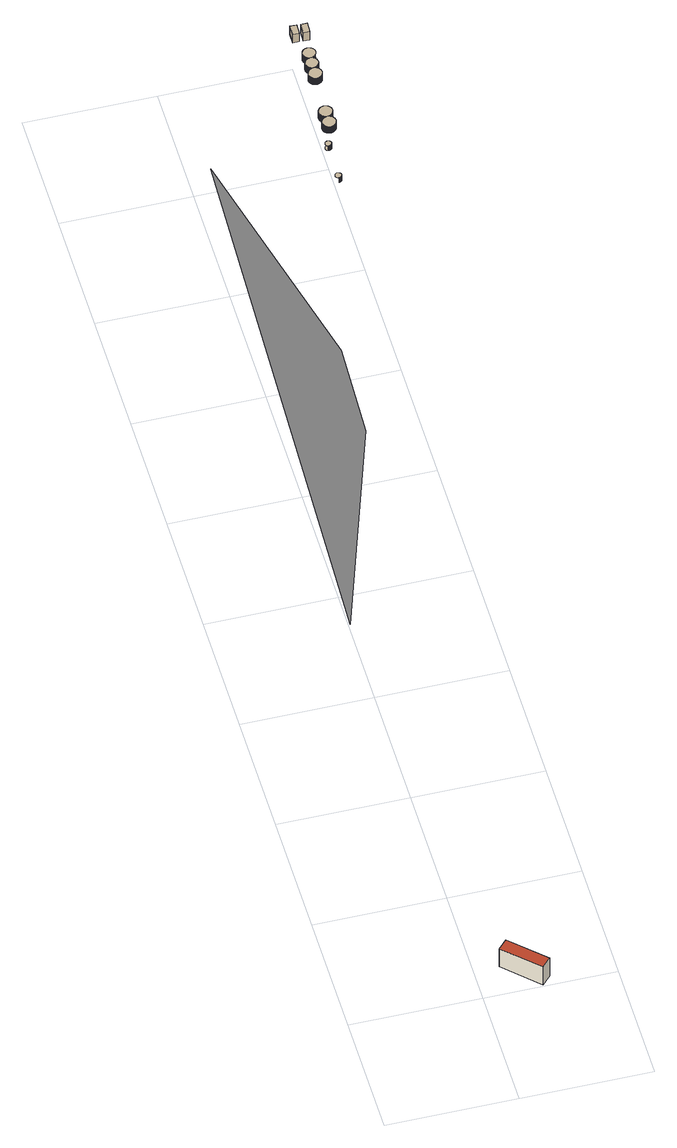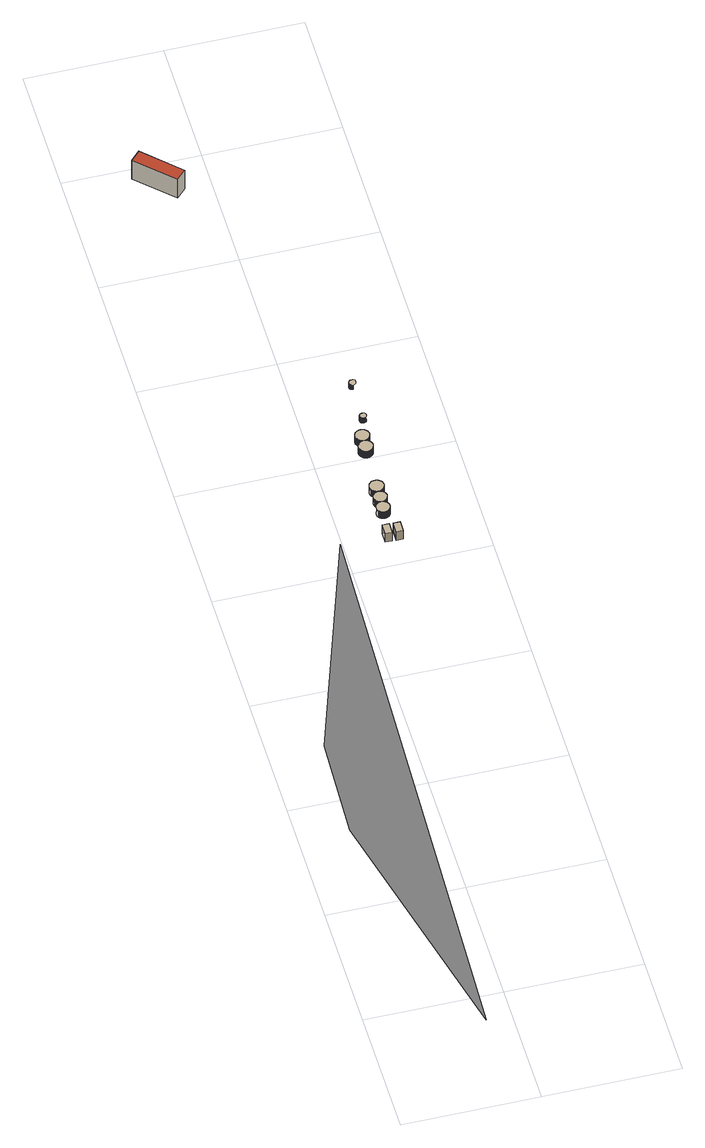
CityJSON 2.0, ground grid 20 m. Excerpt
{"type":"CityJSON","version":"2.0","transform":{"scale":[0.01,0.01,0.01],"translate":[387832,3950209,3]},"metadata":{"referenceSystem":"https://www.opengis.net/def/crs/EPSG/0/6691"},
"CityObjects":{
"building1":{"type":"Building","attributes":{"class":"9999","usage":"461","measuredHeight":3.8,"storeysAboveGround":9999,"storeysBelowGround":9999,"RiverFloodingRiskAttribute.description":"10","RiverFloodingRiskAttribute.rank":"1","RiverFloodingRiskAttribute.depth":0.49,"RiverFloodingRiskAttribute.adminType":"2","RiverFloodingRiskAttribute.scale":"2","HighTideRiskAttribute.description":"2","HighTideRiskAttribute.rank":"2","HighTideRiskAttribute.depth":0.6,"BuildingDetailAttribute.buildingRoofEdgeArea":-9999,"BuildingDetailAttribute.fireproofStructureType":"1011","BuildingDetailAttribute.urbanPlanType":"21","BuildingDetailAttribute.areaClassificationType":"22","BuildingDetailAttribute.districtsAndZonesType":"5","BuildingDetailAttribute.landUseType":"217","BuildingDetailAttribute.detailedUsage":"0","BuildingDetailAttribute.specifiedBuildingCoverageRate":60,"BuildingDetailAttribute.specifiedFloorAreaRate":300,"BuildingDetailAttribute.surveyYear":"0001","BuildingIDAttribute.prefecture":"13","BuildingIDAttribute.city":"13101"},"geometry":[{"type":"Solid","lod":"2","boundaries":[[[[0,1,2,3]],[[4,5,6,7]],[[1,6,5,2]],[[2,5,4,3]],[[3,4,7,0]],[[0,7,6,1]]]],"semantics":{"surfaces":[{"type":"GroundSurface"},{"type":"RoofSurface"},{"type":"WallSurface"}],"values":[[0,1,2,2,2,2]]}}]},
"building2":{"type":"Building","attributes":{"延べ面積換算係数":"1","大字・町コード":"6","町・丁目コード":"1","13+区市町村コード+大字・町コード+町・丁目コード":"13101006001","地区計画":"竹橋地区","class":"3002","usage":"403","measuredHeight":63.7,"storeysAboveGround":15,"storeysBelowGround":3,"RiverFloodingRiskAttribute.description":"10","RiverFloodingRiskAttribute.rank":"1","RiverFloodingRiskAttribute.depth":0.06,"RiverFloodingRiskAttribute.adminType":"2","RiverFloodingRiskAttribute.scale":"2","HighTideRiskAttribute.description":"2","HighTideRiskAttribute.rank":"1","HighTideRiskAttribute.depth":0.18,"BuildingDetailAttribute.buildingRoofEdgeArea":2776.63,"BuildingDetailAttribute.fireproofStructureType":"1001","BuildingDetailAttribute.urbanPlanType":"21","BuildingDetailAttribute.areaClassificationType":"22","BuildingDetailAttribute.districtsAndZonesType":"10","BuildingDetailAttribute.landUseType":"212","BuildingDetailAttribute.detailedUsage":"1241","BuildingDetailAttribute.specifiedBuildingCoverageRate":80,"BuildingDetailAttribute.specifiedFloorAreaRate":900,"BuildingDetailAttribute.surveyYear":2021,"BuildingIDAttribute.prefecture":"13","BuildingIDAttribute.city":"13101"},"address":[{"country":"日本","locality":"東京都千代田区大手町一丁目"}],"children":["building2-1"],"geometry":[{"type":"MultiSurface","lod":"2","boundaries":[[[8,9,10,11]]],"semantics":{"surfaces":[{"type":"GroundSurface"}],"values":[0]}}]},
"building2-1":{"type":"BuildingInstallation","parents":["building2"],"geometry":[{"type":"MultiSurface","lod":"2","boundaries":[[[12,13,14,15]],[[16,17,13,12]],[[18,19,17,16]],[[20,21,19,18]],[[22,23,24,25,26,27,28,29,30,31,32,33,34,35,36,37,38,39,40,41,42,43,44,45,46,47,48,49,50,51,52,53,54,55,56,57,58,59,60,61,62,63,64,65,66,67,68,69,70,71,72,73,74,75,76,77,78,79,80,81,82,14,13,17,19,21,83,84,85,86,87,88]],[[89,83,21,20]],[[90,84,83,89]],[[91,85,84,90]],[[92,86,85,91]],[[93,47,46,94]],[[95,87,86,92]],[[94,46,45,96]],[[97,88,87,95]],[[96,45,44,98]],[[99,22,88,97]],[[98,44,43,100]],[[101,23,22,99]],[[100,43,42,102]],[[103,24,23,101]],[[102,42,41,104]],[[105,25,24,103]],[[104,41,40,106]],[[107,26,25,105]],[[106,40,39,108]],[[109,27,26,107]],[[108,39,38,110]],[[111,28,27,109]],[[110,38,37,112]],[[113,29,28,111]],[[112,37,36,114]],[[115,30,29,113]],[[114,36,35,116]],[[117,31,30,115]],[[116,35,34,118]],[[118,34,33,119]],[[120,32,31,117]],[[119,33,32,120]],[[121,122,123,124]],[[125,126,122,121]],[[127,128,126,125]],[[129,130,128,127]],[[131,132,130,129]],[[133,134,132,131]],[[135,136,134,133]],[[137,138,139,140]],[[139,141,142,140]],[[143,144,136,135]],[[145,146,147,143,135,133,131,129,127,125,121,124,148,149,150,151,152,153,154,155,156,157,158,159,160,161,162,163,164,165,166,167,168,169,170,171,172,173,137,140,142,174,175,176,177,178,179,180,181,182,183,184,185,186,187,188,189,190,191,192,193,194,195,196,197,198,199,200,201,202,203,204]],[[205,206,207,208,209,210,211,212,213,214,215,216,217,218,219,220,221,222,223,224,225,226,227,228,229,230,231,232,141,139,138,233,234,235,236,237,238,239,240,241,242,243,244,245,246,247,248,249,250,251,252,253,254,255,256,257,258,123,122,126,128,130,132,134,136,144,259,260,261,262,263,264]],[[147,259,144,143]],[[142,141,232,174]],[[146,260,259,147]],[[174,232,231,175]],[[145,261,260,146]],[[175,231,230,176]],[[204,262,261,145]],[[176,230,229,177]],[[203,263,262,204]],[[177,229,228,178]],[[202,264,263,203]],[[178,228,227,179]],[[201,205,264,202]],[[179,227,226,180]],[[200,206,205,201]],[[180,226,225,181]],[[199,207,206,200]],[[181,225,224,182]],[[198,208,207,199]],[[182,224,223,183]],[[197,209,208,198]],[[183,223,222,184]],[[196,210,209,197]],[[184,222,221,185]],[[195,211,210,196]],[[185,221,220,186]],[[194,212,211,195]],[[186,220,219,187]],[[193,213,212,194]],[[187,219,218,188]],[[192,214,213,193]],[[188,218,217,189]],[[191,215,214,192]],[[189,217,216,190]],[[190,216,215,191]],[[265,266,267,268]],[[268,267,269,270]],[[271,272,266,265]],[[270,269,273,274]],[[275,276,272,271]],[[274,273,277,278]],[[279,280,276,275]],[[278,277,281,282]],[[283,284,280,279]],[[282,281,285,286]],[[287,288,284,283]],[[286,285,289,290]],[[291,292,288,287]],[[290,289,293,294]],[[295,296,292,291]],[[294,293,297,298]],[[299,300,296,295]],[[298,297,301,302]],[[303,304,300,299]],[[302,301,305,306]],[[307,308,304,303]],[[306,305,309,310]],[[311,312,308,307]],[[310,309,313,314]],[[315,316,312,311]],[[314,313,317,318]],[[319,320,316,315]],[[321,322,323,324]],[[324,323,325,326]],[[327,328,322,321]],[[326,325,329,330]],[[331,332,328,327]],[[330,329,333,334]],[[335,336,332,331]],[[318,317,337,338]],[[339,340,320,319]],[[334,333,341,342]],[[343,344,336,335]],[[342,341,345,346]],[[347,348,344,343]],[[338,337,349,350]],[[351,352,340,339]],[[346,345,353,354]],[[355,356,348,347]],[[354,353,357,358]],[[359,360,356,355]],[[350,349,361,362]],[[363,364,352,351]],[[358,357,365,366]],[[367,368,360,359]],[[366,365,369,370]],[[362,361,371,372]],[[373,374,368,367]],[[375,376,364,363]],[[370,369,377,378]],[[379,380,374,373]],[[372,371,381,382]],[[383,384,376,375]],[[378,377,385,386]],[[387,388,380,379]],[[382,381,389,390]],[[391,392,384,383]],[[386,385,393,394]],[[395,396,388,387]],[[390,389,397,398]],[[399,400,392,391]],[[398,397,396,395]],[[394,393,401,402]],[[403,404,400,399]],[[402,401,405,406]],[[322,328,332,336,344,348,356,360,368,374,380,388,396,397,389,381,371,361,349,337,317,313,309,305,301,297,293,289,285,281,277,273,269,267,266,272,276,280,284,288,292,296,300,304,308,312,316,320,340,352,364,376,384,392,400,404,407,408,409,410,411,412,413,414,415,416,417,418,419,420,421,422,423,424,425,426,427,428,429,430,431,432,433,434,435,436,437,438,439,440,441,442,443,444,445,446,447,448,449,450,451,452,453,454,455,456,457,458,459,460,461,462,463,464,465,466,467,468,469,470,471,472,473,474,475,405,401,393,385,377,369,365,357,353,345,341,333,329,325,323]],[[334,342,346,354,358,366,370,378,386,394,402,406,476,477,478,479,480,481,482,483,484,485,486,487,488,489,490,491,492,493,494,495,496,497,498,499,500,501,502,503,504,505,506,507,508,509,510,511,512,513,514,515,516,517,518,519,520,521,522,523,524,525,526,527,528,529,530,531,532,533,534,535,536,537,538,539,540,541,542,543,544,403,399,391,383,375,363,351,339,319,315,311,307,303,299,295,291,287,283,279,275,271,265,268,270,274,278,282,286,290,294,298,302,306,310,314,318,338,350,362,372,382,390,398,395,387,379,373,367,359,355,347,343,335,331,327,321,324,326,330]],[[544,407,404,403]],[[406,405,475,476]],[[543,408,407,544]],[[517,434,433,518]],[[476,475,474,477]],[[516,435,434,517]],[[518,433,432,519]],[[542,409,408,543]],[[477,474,473,478]],[[515,436,435,516]],[[519,432,431,520]],[[541,410,409,542]],[[478,473,472,479]],[[514,437,436,515]],[[520,431,430,521]],[[540,411,410,541]],[[479,472,471,480]],[[521,430,429,522]],[[513,438,437,514]],[[539,412,411,540]],[[522,429,428,523]],[[538,413,412,539]],[[480,471,470,481]],[[512,439,438,513]],[[523,428,427,524]],[[537,414,413,538]],[[524,427,426,525]],[[536,415,414,537]],[[481,470,469,482]],[[511,440,439,512]],[[525,426,425,526]],[[535,416,415,536]],[[526,425,424,527]],[[534,417,416,535]],[[482,469,468,483]],[[510,441,440,511]],[[527,424,423,528]],[[533,418,417,534]],[[528,423,422,529]],[[532,419,418,533]],[[529,422,421,530]],[[531,420,419,532]],[[530,421,420,531]],[[483,468,467,484]],[[509,442,441,510]],[[484,467,466,485]],[[508,443,442,509]],[[485,466,465,486]],[[507,444,443,508]],[[486,465,464,487]],[[506,445,444,507]],[[487,464,463,488]],[[505,446,445,506]],[[488,463,462,489]],[[504,447,446,505]],[[489,462,461,490]],[[503,448,447,504]],[[490,461,460,491]],[[502,449,448,503]],[[491,460,459,492]],[[501,450,449,502]],[[492,459,458,493]],[[500,451,450,501]],[[493,458,457,494]],[[499,452,451,500]],[[494,457,456,495]],[[498,453,452,499]],[[495,456,455,496]],[[497,454,453,498]],[[496,455,454,497]],[[545,546,547,548]],[[548,547,549,550]],[[551,552,546,545]],[[550,549,553,554]],[[555,556,552,551]],[[554,553,557,558]],[[559,560,556,555]],[[558,557,561,562]],[[563,564,560,559]],[[562,561,565,566]],[[567,568,564,563]],[[566,565,569,570]],[[571,572,568,567]],[[570,569,573,574]],[[575,576,572,571]],[[574,573,577,578]],[[579,580,576,575]],[[578,577,581,582]],[[583,584,580,579]],[[582,581,585,586]],[[587,588,584,583]],[[586,585,589,590]],[[591,592,588,587]],[[590,589,593,594]],[[595,596,592,591]],[[594,593,597,598]],[[599,600,596,595]],[[598,597,601,602]],[[603,604,605,606]],[[607,608,600,599]],[[606,605,609,610]],[[611,612,604,603]],[[610,609,613,614]],[[615,616,612,611]],[[614,613,617,618]],[[619,620,616,615]],[[618,617,621,622]],[[623,624,620,619]],[[602,601,625,626]],[[622,621,627,628]],[[629,630,608,607]],[[631,632,624,623]],[[628,627,633,634]],[[635,636,632,631]],[[626,625,637,638]],[[634,633,639,640]],[[641,642,630,629]],[[643,644,636,635]],[[640,639,645,646]],[[647,648,644,643]],[[638,637,649,650]],[[651,652,642,641]],[[646,645,653,654]],[[655,656,648,647]],[[654,653,657,658]],[[577,573,569,565,561,557,553,549,547,546,552,556,560,564,568,572,576,580,584,588,592,596,600,608,630,642,652,659,660,661,662,663,664,665,666,667,668,669,670,671,672,673,674,675,676,677,678,679,680,681,682,683,684,685,686,687,688,689,690,691,692,693,694,649,637,625,601,597,593,589,585,581]],[[594,598,602,626,638,650,695,696,697,698,699,700,701,702,703,704,705,706,707,708,709,710,711,712,713,714,715,716,717,718,719,720,721,722,723,724,725,726,727,728,729,730,651,641,629,607,599,595,591,587,583,579,575,571,567,563,559,555,551,545,548,550,554,558,562,566,570,574,578,582,586,590]],[[650,649,694,695]],[[730,659,652,651]],[[731,732,656,655]],[[658,657,733,734]],[[735,736,732,731]],[[695,694,693,696]],[[729,660,659,730]],[[734,733,737,738]],[[739,740,736,735]],[[696,693,692,697]],[[728,661,660,729]],[[738,737,741,742]],[[743,744,740,739]],[[697,692,691,698]],[[727,662,661,728]],[[742,741,745,746]],[[747,748,744,743]],[[749,750,751,752]],[[752,751,753,754]],[[755,756,750,749]],[[754,753,757,758]],[[759,760,756,755]],[[698,691,690,699]],[[758,757,761,762]],[[763,764,760,759]],[[726,663,662,727]],[[746,745,765,766]],[[762,761,767,768]],[[769,770,748,747]],[[771,772,764,763]],[[768,767,773,774]],[[775,776,772,771]],[[699,690,689,700]],[[725,664,663,726]],[[766,765,777,778]],[[774,773,779,780]],[[781,782,776,775]],[[783,784,770,769]],[[780,779,785,786]],[[787,788,782,781]],[[700,689,688,701]],[[724,665,664,725]],[[778,777,789,790]],[[786,785,791,792]],[[793,794,784,783]],[[795,796,788,787]],[[701,688,687,702]],[[723,666,665,724]],[[792,791,797,798]],[[799,800,796,795]],[[790,789,801,802]],[[803,804,794,793]],[[702,687,686,703]],[[798,797,805,806]],[[722,667,666,723]],[[807,808,800,799]],[[802,801,809,810]],[[811,812,804,803]],[[703,686,685,704]],[[806,805,813,814]],[[721,668,667,722]],[[815,816,808,807]],[[704,685,684,705]],[[814,813,817,818]],[[819,820,812,811]],[[810,809,821,822]],[[822,821,816,815]],[[705,684,683,706]],[[818,817,823,824]],[[825,826,820,819]],[[706,683,682,707]],[[707,682,681,708]],[[824,823,827,828]],[[761,757,753,751,750,756,760,764,772,776,782,788,796,800,808,816,821,809,801,789,777,765,745,741,737,733,657,653,645,639,633,627,621,617,613,609,605,604,612,616,620,624,632,636,644,648,656,732,736,740,744,748,770,784,794,804,812,820,826,829,830,831,832,833,834,835,836,837,838,839,840,841,842,843,844,845,846,847,848,849,850,851,852,853,854,855,856,857,858,859,860,861,862,863,864,865,866,867,868,869,870,871,872,873,874,875,876,877,878,879,880,881,882,883,884,885,886,887,888,889,890,891,892,893,894,895,896,827,823,817,813,805,797,791,785,779,773,767]],[[786,792,798,806,814,818,824,828,897,898,899,900,901,902,903,904,905,906,907,908,909,910,911,912,913,914,915,916,917,918,919,920,921,922,923,924,925,926,927,928,929,930,931,932,933,934,935,936,937,938,939,940,941,942,943,944,945,946,947,948,949,950,951,952,953,954,955,956,957,958,959,960,961,962,963,964,825,819,811,803,793,783,769,747,743,739,735,731,655,647,643,635,631,623,619,615,611,603,606,610,614,618,622,628,634,640,646,654,658,734,738,742,746,766,778,790,802,810,822,815,807,799,795,787,781,775,771,763,759,755,749,752,754,758,762,768,774,780]],[[708,681,680,709]],[[964,829,826,825]],[[709,680,679,710]],[[710,679,678,711]],[[828,827,896,897]],[[963,830,829,964]],[[938,855,854,939]],[[937,856,855,938]],[[897,896,895,898]],[[962,831,830,963]],[[939,854,853,940]],[[961,832,831,962]],[[898,895,894,899]],[[936,857,856,937]],[[940,853,852,941]],[[960,833,832,961]],[[965,966,967,968]],[[899,894,893,900]],[[935,858,857,936]],[[941,852,851,942]],[[969,970,966,965]],[[959,834,833,960]],[[942,851,850,943]],[[900,893,892,901]],[[958,835,834,959]],[[934,859,858,935]],[[943,850,849,944]],[[901,892,891,902]],[[944,849,848,945]],[[933,860,859,934]],[[945,848,847,946]],[[946,847,846,947]],[[902,891,890,903]],[[932,861,860,933]],[[947,846,845,948]],[[948,845,844,949]],[[949,844,843,950]],[[903,890,889,904]],[[971,969,965,968]],[[931,862,861,932]],[[904,889,888,905]],[[972,967,966,970]],[[930,863,862,931]],[[905,888,887,906]],[[929,864,863,930]],[[906,887,886,907]],[[928,865,864,929]],[[907,886,885,908]],[[908,885,884,909]],[[968,967,972,971]],[[909,884,883,910]],[[971,972,970,969]],[[910,883,882,911]],[[911,882,881,912]],[[912,881,880,913]],[[913,880,879,914]],[[973,974,975,976]],[[977,978,974,973]],[[979,977,973,976]],[[980,975,974,978]],[[975,980,979,976]]]}]}
},
"vertices":[
[1032,168,19],[894,26,19],[376,530,19],[514,672,19],[514,672,398],[376,530,398],[894,26,398],[1032,168,398],
[1200,10982,36],[21,7440,36],[368,16440,36],[1264,12570,36],
[599,10170,6387],[599,10170,6485],[595,10170,6485],[595,10170,6387],[603,10171,6387],[603,10171,6485],[607,10171,6387],[607,10171,6485],[611,10173,6387],[611,10173,6485],[634,10190,6485],[637,10193,6485],[639,10197,6485],[640,10201,6485],[642,10205,6485],[643,10209,6485],[643,10213,6485],[643,10217,6485],[643,10221,6485],[643,10226,6485],[642,10230,6485],[641,10234,6485],[639,10238,6485],[637,10241,6485],[635,10245,6485],[633,10248,6485],[630,10251,6485],[627,10254,6485],[623,10257,6485],[620,10259,6485],[616,10261,6485],[612,10263,6485],[609,10264,6485],[604,10265,6485],[600,10265,6485],[596,10266,6485],[592,10266,6485],[588,10265,6485],[584,10264,6485],[580,10263,6485],[576,10262,6485],[572,10260,6485],[569,10257,6485],[565,10255,6485],[562,10252,6485],[559,10249,6485],[557,10246,6485],[554,10242,6485],[552,10239,6485],[551,10235,6485],[549,10231,6485],[548,10227,6485],[548,10223,6485],[548,10219,6485],[548,10214,6485],[548,10210,6485],[549,10206,6485],[550,10202,6485],[552,10198,6485],[554,10194,6485],[556,10191,6485],[558,10188,6485],[561,10184,6485],[564,10182,6485],[567,10179,6485],[571,10177,6485],[575,10175,6485],[578,10173,6485],[582,10172,6485],[587,10171,6485],[591,10170,6485],[615,10174,6485],[619,10176,6485],[622,10178,6485],[626,10181,6485],[629,10184,6485],[632,10187,6485],[615,10174,6387],[619,10176,6387],[622,10178,6387],[626,10181,6387],[596,10266,6387],[600,10265,6387],[629,10184,6387],[604,10265,6387],[632,10187,6387],[609,10264,6387],[634,10190,6387],[612,10263,6387],[637,10193,6387],[616,10261,6387],[639,10197,6387],[620,10259,6387],[640,10201,6387],[623,10257,6387],[642,10205,6387],[627,10254,6387],[643,10209,6387],[630,10251,6387],[643,10213,6387],[633,10248,6387],[643,10217,6387],[635,10245,6387],[643,10221,6387],[637,10241,6387],[643,10226,6387],[639,10238,6387],[641,10234,6387],[642,10230,6387],[602,10803,6387],[602,10803,6485],[598,10805,6485],[598,10805,6387],[606,10802,6387],[606,10802,6485],[610,10802,6387],[610,10802,6485],[614,10801,6387],[614,10801,6485],[618,10802,6387],[618,10802,6485],[622,10802,6387],[622,10802,6485],[626,10803,6387],[626,10803,6485],[595,10893,6387],[595,10893,6485],[599,10895,6485],[599,10895,6387],[603,10896,6485],[603,10896,6387],[630,10804,6387],[630,10804,6485],[642,10810,6387],[638,10808,6387],[634,10806,6387],[594,10806,6387],[590,10808,6387],[587,10810,6387],[583,10813,6387],[580,10816,6387],[577,10819,6387],[575,10822,6387],[573,10826,6387],[571,10830,6387],[569,10834,6387],[568,10838,6387],[567,10842,6387],[567,10846,6387],[567,10850,6387],[567,10854,6387],[568,10858,6387],[568,10862,6387],[570,10866,6387],[571,10870,6387],[573,10874,6387],[576,10877,6387],[578,10881,6387],[581,10884,6387],[584,10887,6387],[588,10889,6387],[591,10891,6387],[607,10897,6387],[611,10897,6387],[615,10897,6387],[619,10897,6387],[623,10896,6387],[628,10895,6387],[632,10894,6387],[635,10893,6387],[639,10890,6387],[643,10888,6387],[646,10886,6387],[649,10883,6387],[652,10880,6387],[654,10876,6387],[656,10873,6387],[658,10869,6387],[660,10865,6387],[661,10861,6387],[662,10857,6387],[662,10853,6387],[663,10849,6387],[662,10844,6387],[662,10840,6387],[661,10836,6387],[659,10832,6387],[658,10829,6387],[656,10825,6387],[653,10821,6387],[651,10818,6387],[648,10815,6387],[645,10812,6387],[653,10821,6485],[656,10825,6485],[658,10829,6485],[659,10832,6485],[661,10836,6485],[662,10840,6485],[662,10844,6485],[663,10849,6485],[662,10853,6485],[662,10857,6485],[661,10861,6485],[660,10865,6485],[658,10869,6485],[656,10873,6485],[654,10876,6485],[652,10880,6485],[649,10883,6485],[646,10886,6485],[643,10888,6485],[639,10890,6485],[635,10893,6485],[632,10894,6485],[628,10895,6485],[623,10896,6485],[619,10897,6485],[615,10897,6485],[611,10897,6485],[607,10897,6485],[591,10891,6485],[588,10889,6485],[584,10887,6485],[581,10884,6485],[578,10881,6485],[576,10877,6485],[573,10874,6485],[571,10870,6485],[570,10866,6485],[568,10862,6485],[568,10858,6485],[567,10854,6485],[567,10850,6485],[567,10846,6485],[567,10842,6485],[568,10838,6485],[569,10834,6485],[571,10830,6485],[573,10826,6485],[575,10822,6485],[577,10819,6485],[580,10816,6485],[583,10813,6485],[587,10810,6485],[590,10808,6485],[594,10806,6485],[634,10806,6485],[638,10808,6485],[642,10810,6485],[645,10812,6485],[648,10815,6485],[651,10818,6485],[628,11188,6387],[628,11188,6519],[625,11197,6519],[625,11197,6387],[623,11206,6519],[623,11206,6387],[631,11180,6387],[631,11180,6519],[622,11215,6519],[622,11215,6387],[635,11172,6387],[635,11172,6519],[621,11224,6519],[621,11224,6387],[640,11165,6387],[640,11165,6519],[622,11233,6519],[622,11233,6387],[646,11157,6387],[646,11157,6519],[623,11242,6519],[623,11242,6387],[652,11151,6387],[652,11151,6519],[625,11251,6519],[625,11251,6387],[658,11145,6387],[658,11145,6519],[628,11259,6519],[628,11259,6387],[665,11139,6387],[665,11139,6519],[631,11268,6519],[631,11268,6387],[673,11134,6387],[673,11134,6519],[635,11276,6519],[635,11276,6387],[681,11130,6387],[681,11130,6519],[640,11283,6519],[640,11283,6387],[689,11127,6387],[689,11127,6519],[646,11290,6519],[646,11290,6387],[698,11124,6387],[698,11124,6519],[652,11297,6519],[652,11297,6387],[707,11122,6387],[707,11122,6519],[658,11303,6519],[658,11303,6387],[716,11121,6387],[716,11121,6519],[632,11395,6387],[632,11395,6519],[630,11404,6519],[630,11404,6387],[628,11412,6519],[628,11412,6387],[636,11387,6387],[636,11387,6519],[626,11421,6519],[626,11421,6387],[640,11379,6387],[640,11379,6519],[626,11430,6519],[626,11430,6387],[645,11371,6387],[645,11371,6519],[665,11309,6519],[665,11309,6387],[725,11120,6387],[725,11120,6519],[626,11439,6519],[626,11439,6387],[650,11364,6387],[650,11364,6519],[628,11448,6519],[628,11448,6387],[656,11357,6387],[656,11357,6519],[673,11313,6519],[673,11313,6387],[734,11121,6387],[734,11121,6519],[630,11457,6519],[630,11457,6387],[663,11351,6387],[663,11351,6519],[632,11466,6519],[632,11466,6387],[670,11346,6387],[670,11346,6519],[681,11318,6519],[681,11318,6387],[743,11122,6387],[743,11122,6519],[636,11474,6519],[636,11474,6387],[678,11341,6387],[678,11341,6519],[640,11482,6519],[640,11482,6387],[689,11321,6519],[689,11321,6387],[686,11337,6387],[686,11337,6519],[751,11124,6387],[751,11124,6519],[645,11490,6519],[645,11490,6387],[694,11333,6387],[694,11333,6519],[698,11324,6519],[698,11324,6387],[760,11127,6387],[760,11127,6519],[650,11497,6519],[650,11497,6387],[703,11331,6387],[703,11331,6519],[707,11326,6519],[707,11326,6387],[768,11130,6387],[768,11130,6519],[656,11504,6519],[656,11504,6387],[711,11329,6387],[711,11329,6519],[716,11327,6519],[716,11327,6387],[776,11134,6387],[776,11134,6519],[663,11510,6519],[663,11510,6387],[784,11139,6387],[784,11139,6519],[670,11515,6519],[670,11515,6387],[791,11145,6519],[798,11151,6519],[804,11157,6519],[809,11165,6519],[814,11172,6519],[818,11180,6519],[822,11188,6519],[825,11197,6519],[827,11206,6519],[828,11215,6519],[828,11224,6519],[828,11233,6519],[827,11242,6519],[825,11251,6519],[822,11259,6519],[818,11268,6519],[814,11276,6519],[809,11283,6519],[804,11290,6519],[798,11297,6519],[791,11303,6519],[784,11309,6519],[776,11313,6519],[768,11317,6519],[760,11321,6519],[752,11324,6519],[743,11326,6519],[738,11327,6519],[747,11329,6519],[756,11331,6519],[765,11333,6519],[773,11337,6519],[781,11341,6519],[789,11346,6519],[796,11351,6519],[802,11357,6519],[809,11364,6519],[814,11371,6519],[819,11379,6519],[823,11387,6519],[826,11395,6519],[829,11404,6519],[831,11412,6519],[832,11421,6519],[833,11430,6519],[832,11439,6519],[831,11448,6519],[829,11457,6519],[826,11466,6519],[823,11474,6519],[819,11482,6519],[814,11490,6519],[808,11497,6519],[802,11503,6519],[796,11510,6519],[789,11515,6519],[781,11520,6519],[773,11524,6519],[765,11528,6519],[756,11530,6519],[747,11532,6519],[738,11533,6519],[729,11534,6519],[720,11533,6519],[711,11532,6519],[703,11530,6519],[694,11527,6519],[686,11524,6519],[678,11520,6519],[678,11520,6387],[686,11524,6387],[694,11527,6387],[703,11530,6387],[711,11532,6387],[720,11533,6387],[729,11534,6387],[738,11533,6387],[747,11532,6387],[756,11530,6387],[765,11528,6387],[773,11524,6387],[781,11520,6387],[789,11515,6387],[796,11510,6387],[802,11503,6387],[808,11497,6387],[814,11490,6387],[819,11482,6387],[823,11474,6387],[826,11466,6387],[829,11457,6387],[831,11448,6387],[832,11439,6387],[833,11430,6387],[832,11421,6387],[831,11412,6387],[829,11404,6387],[826,11395,6387],[823,11387,6387],[819,11379,6387],[814,11371,6387],[809,11364,6387],[802,11357,6387],[796,11351,6387],[789,11346,6387],[781,11341,6387],[773,11337,6387],[765,11333,6387],[756,11331,6387],[747,11329,6387],[738,11327,6387],[743,11326,6387],[752,11324,6387],[760,11321,6387],[768,11317,6387],[776,11313,6387],[784,11309,6387],[791,11303,6387],[798,11297,6387],[804,11290,6387],[809,11283,6387],[814,11276,6387],[818,11268,6387],[822,11259,6387],[825,11251,6387],[827,11242,6387],[828,11233,6387],[828,11224,6387],[828,11215,6387],[827,11206,6387],[825,11197,6387],[822,11188,6387],[818,11180,6387],[814,11172,6387],[809,11165,6387],[804,11157,6387],[798,11151,6387],[791,11145,6387],[678,12142,6387],[678,12142,6519],[676,12151,6519],[676,12151,6387],[674,12160,6519],[674,12160,6387],[682,12134,6387],[682,12134,6519],[672,12169,6519],[672,12169,6387],[686,12126,6387],[686,12126,6519],[672,12178,6519],[672,12178,6387],[691,12118,6387],[691,12118,6519],[672,12187,6519],[672,12187,6387],[696,12111,6387],[696,12111,6519],[674,12196,6519],[674,12196,6387],[702,12105,6387],[702,12105,6519],[676,12205,6519],[676,12205,6387],[709,12099,6387],[709,12099,6519],[678,12213,6519],[678,12213,6387],[716,12093,6387],[716,12093,6519],[682,12221,6519],[682,12221,6387],[724,12088,6387],[724,12088,6519],[686,12229,6519],[686,12229,6387],[732,12084,6387],[732,12084,6519],[691,12237,6519],[691,12237,6387],[740,12081,6387],[740,12081,6519],[696,12244,6519],[696,12244,6387],[749,12078,6387],[749,12078,6519],[702,12251,6519],[702,12251,6387],[757,12076,6387],[757,12076,6519],[709,12257,6519],[709,12257,6387],[766,12075,6387],[766,12075,6519],[716,12262,6519],[716,12262,6387],[688,12349,6387],[688,12349,6519],[685,12357,6519],[685,12357,6387],[775,12074,6387],[775,12074,6519],[683,12365,6519],[683,12365,6387],[691,12341,6387],[691,12341,6519],[682,12373,6519],[682,12373,6387],[695,12333,6387],[695,12333,6519],[682,12382,6519],[682,12382,6387],[699,12326,6387],[699,12326,6519],[682,12391,6519],[682,12391,6387],[705,12319,6387],[705,12319,6519],[724,12267,6519],[724,12267,6387],[683,12399,6519],[683,12399,6387],[784,12075,6387],[784,12075,6519],[711,12313,6387],[711,12313,6519],[685,12407,6519],[685,12407,6387],[717,12307,6387],[717,12307,6519],[732,12271,6519],[732,12271,6387],[687,12415,6519],[687,12415,6387],[793,12076,6387],[793,12076,6519],[724,12302,6387],[724,12302,6519],[691,12423,6519],[691,12423,6387],[731,12298,6387],[731,12298,6519],[740,12275,6519],[740,12275,6387],[802,12078,6387],[802,12078,6519],[694,12431,6519],[694,12431,6387],[738,12294,6387],[738,12294,6519],[699,12438,6519],[699,12438,6387],[811,12081,6519],[819,12084,6519],[827,12088,6519],[835,12093,6519],[842,12098,6519],[848,12105,6519],[854,12111,6519],[860,12118,6519],[865,12126,6519],[869,12134,6519],[872,12142,6519],[875,12151,6519],[877,12160,6519],[878,12169,6519],[879,12178,6519],[878,12187,6519],[877,12196,6519],[875,12204,6519],[873,12213,6519],[869,12221,6519],[865,12229,6519],[860,12237,6519],[855,12244,6519],[848,12251,6519],[842,12257,6519],[835,12262,6519],[827,12267,6519],[819,12271,6519],[811,12275,6519],[802,12278,6519],[793,12280,6519],[784,12281,6519],[775,12281,6519],[766,12281,6519],[758,12280,6519],[749,12278,6519],[749,12278,6387],[758,12280,6387],[766,12281,6387],[775,12281,6387],[784,12281,6387],[793,12280,6387],[802,12278,6387],[811,12275,6387],[819,12271,6387],[827,12267,6387],[835,12262,6387],[842,12257,6387],[848,12251,6387],[855,12244,6387],[860,12237,6387],[865,12229,6387],[869,12221,6387],[873,12213,6387],[875,12204,6387],[877,12196,6387],[878,12187,6387],[879,12178,6387],[878,12169,6387],[877,12160,6387],[875,12151,6387],[872,12142,6387],[869,12134,6387],[865,12126,6387],[860,12118,6387],[854,12111,6387],[848,12105,6387],[842,12098,6387],[835,12093,6387],[827,12088,6387],[819,12084,6387],[811,12081,6387],[746,12290,6387],[746,12290,6519],[704,12445,6519],[704,12445,6387],[754,12288,6387],[754,12288,6519],[710,12451,6519],[710,12451,6387],[763,12286,6387],[763,12286,6519],[716,12457,6519],[716,12457,6387],[771,12285,6387],[771,12285,6519],[723,12462,6519],[723,12462,6387],[780,12285,6387],[780,12285,6519],[699,12543,6387],[699,12543,6519],[697,12551,6519],[697,12551,6387],[695,12560,6519],[695,12560,6387],[703,12535,6387],[703,12535,6519],[694,12568,6519],[694,12568,6387],[707,12528,6387],[707,12528,6519],[693,12577,6519],[693,12577,6387],[711,12521,6387],[711,12521,6519],[730,12467,6519],[730,12467,6387],[694,12585,6519],[694,12585,6387],[788,12285,6387],[788,12285,6519],[716,12514,6387],[716,12514,6519],[695,12594,6519],[695,12594,6387],[722,12508,6387],[722,12508,6519],[737,12471,6519],[737,12471,6387],[697,12602,6519],[697,12602,6387],[729,12502,6387],[729,12502,6519],[797,12286,6387],[797,12286,6519],[699,12610,6519],[699,12610,6387],[735,12497,6387],[735,12497,6519],[745,12474,6519],[745,12474,6387],[702,12618,6519],[702,12618,6387],[805,12288,6387],[805,12288,6519],[743,12492,6387],[743,12492,6519],[706,12626,6519],[706,12626,6387],[750,12488,6387],[750,12488,6519],[754,12477,6519],[754,12477,6387],[813,12291,6387],[813,12291,6519],[711,12633,6519],[711,12633,6387],[758,12485,6387],[758,12485,6519],[762,12479,6519],[762,12479,6387],[821,12294,6387],[821,12294,6519],[716,12640,6519],[716,12640,6387],[766,12483,6387],[766,12483,6519],[722,12646,6519],[722,12646,6387],[829,12298,6387],[829,12298,6519],[775,12480,6519],[775,12480,6387],[728,12652,6519],[728,12652,6387],[836,12303,6387],[836,12303,6519],[735,12657,6519],[735,12657,6387],[842,12308,6519],[849,12314,6519],[854,12320,6519],[860,12327,6519],[864,12334,6519],[868,12342,6519],[871,12349,6519],[874,12358,6519],[876,12366,6519],[877,12374,6519],[877,12383,6519],[877,12391,6519],[875,12400,6519],[874,12408,6519],[871,12416,6519],[868,12424,6519],[864,12432,6519],[859,12439,6519],[854,12446,6519],[848,12452,6519],[842,12458,6519],[835,12463,6519],[828,12467,6519],[820,12471,6519],[812,12474,6519],[804,12477,6519],[796,12479,6519],[808,12481,6519],[817,12483,6519],[825,12485,6519],[833,12489,6519],[840,12493,6519],[847,12497,6519],[854,12503,6519],[861,12508,6519],[866,12515,6519],[871,12521,6519],[876,12529,6519],[880,12536,6519],[883,12544,6519],[886,12552,6519],[887,12561,6519],[889,12569,6519],[889,12578,6519],[888,12586,6519],[887,12595,6519],[885,12603,6519],[883,12611,6519],[879,12619,6519],[876,12626,6519],[871,12634,6519],[866,12640,6519],[860,12647,6519],[854,12652,6519],[847,12657,6519],[840,12662,6519],[832,12666,6519],[824,12669,6519],[816,12672,6519],[808,12673,6519],[799,12675,6519],[791,12675,6519],[782,12674,6519],[774,12673,6519],[765,12671,6519],[757,12669,6519],[749,12666,6519],[742,12662,6519],[742,12662,6387],[749,12666,6387],[757,12669,6387],[765,12671,6387],[774,12673,6387],[782,12674,6387],[791,12675,6387],[799,12675,6387],[808,12673,6387],[816,12672,6387],[824,12669,6387],[832,12666,6387],[840,12662,6387],[847,12657,6387],[854,12652,6387],[860,12647,6387],[866,12640,6387],[871,12634,6387],[876,12626,6387],[879,12619,6387],[883,12611,6387],[885,12603,6387],[887,12595,6387],[888,12586,6387],[889,12578,6387],[889,12569,6387],[887,12561,6387],[886,12552,6387],[883,12544,6387],[880,12536,6387],[876,12529,6387],[871,12521,6387],[866,12515,6387],[861,12508,6387],[854,12503,6387],[847,12497,6387],[840,12493,6387],[833,12489,6387],[825,12485,6387],[817,12483,6387],[808,12481,6387],[796,12479,6387],[804,12477,6387],[812,12474,6387],[820,12471,6387],[828,12467,6387],[835,12463,6387],[842,12458,6387],[848,12452,6387],[854,12446,6387],[859,12439,6387],[864,12432,6387],[868,12424,6387],[871,12416,6387],[874,12408,6387],[875,12400,6387],[877,12391,6387],[877,12383,6387],[877,12374,6387],[876,12366,6387],[874,12358,6387],[871,12349,6387],[868,12342,6387],[864,12334,6387],[860,12327,6387],[854,12320,6387],[849,12314,6387],[842,12308,6387],[646,12939,6387],[646,12939,6561],[651,13109,6561],[651,13109,6387],[744,12937,6387],[744,12937,6561],[748,13106,6387],[748,13106,6561],[802,12933,6387],[802,12933,6561],[806,13103,6561],[806,13103,6387],[899,12931,6387],[899,12931,6561],[904,13100,6387],[904,13100,6561]
]}
